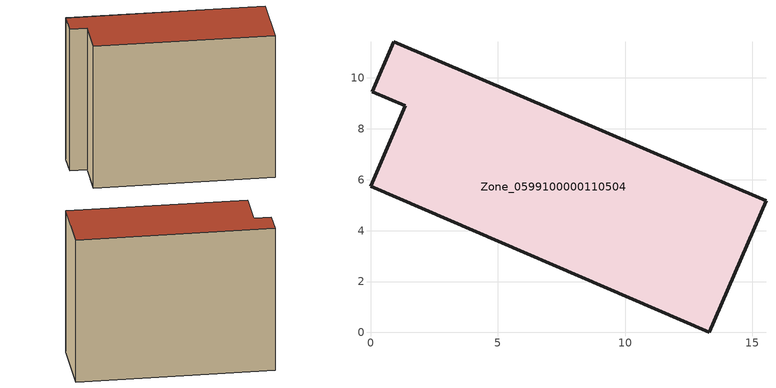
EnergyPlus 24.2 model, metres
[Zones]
Zone_0599100000110504
 floor ground (C_G): 15.54,5.18 13.31,0 0,5.75 1.36,8.91 0.07,9.46 0.91,11.43 z0
 wall outside (C_F): 13.31,0 15.54,5.18 0.91,11.43 0.07,9.46 1.36,8.91 0,5.75 13.31,0 z0:12.32
 roof outside (C_R): 0,5.75 13.31,0 15.54,5.18 0.91,11.43 0.07,9.46 1.36,8.91 z12.32
[BUILDING]
Pand.0599100000110504: North Axis=0; Terrain=City; Loads Convergence Tolerance Value=0.04; Temperature Convergence Tolerance Value=0.4; Solar Distribution=FullExterior; Maximum Number of Warmup Days=25; Minimum Number of Warmup Days=1
[Site:Location]
Rotterdam.The.Hague.AP_ZH_NLD Design_Conditions: Latitude=51.96; Longitude=4.45; Time Zone=1; Elevation=-4.5
[SITE:GROUNDTEMPERATURE:BUILDINGSURFACE]
18, 18, 18, 18, 18, 18, 18, 18, 18, 18, 18, 18
[MATERIAL] Thermal Absorptance=0.9; Solar Absorptance=0.7; Visible Absorptance=0.7
Name | Roughness | Thickness | Conductivity | Density | Specific Heat
G.TI.1946 | MediumSmooth | 0.15 | 1 | 540 | 1210
F.TI.1946 | Rough | 0.3 | 0.857143 | 1920 | 840
R.TI.1946 | MediumRough | 0.2 | 0.1 | 1500 | 1000
[CONSTRUCTION]
C_G: G.TI.1946
C_F: F.TI.1946
C_R: R.TI.1946
[ZONE]
Zone_0599100000110504: Type=1; Multiplier=1; Ceiling Height=Autocalculate; Volume=Autocalculate; Floor Area=autocalculate; Part of Total Floor Area=Yes
[ZONEINFILTRATION:DESIGNFLOWRATE]
Infil_Zone_0599100000110504: Zone or ZoneList or Space or SpaceList=Zone_0599100000110504; Schedule=AlwaysOn; Design Flow Rate Calculation Method=Flow/Area; Flow Rate per Floor Area=0.003; Constant Term Coefficient=1; Temperature Term Coefficient=0; Velocity Term Coefficient=0; Velocity Squared Term Coefficient=0
[HVACTEMPLATE:ZONE:IDEALLOADSAIRSYSTEM]
Zone_0599100000110504: Maximum Heating Supply Air Temperature=50; Minimum Cooling Supply Air Temperature=13; Maximum Heating Supply Air Humidity Ratio=0.0156; Minimum Cooling Supply Air Humidity Ratio=0.0077; Heating Limit=NoLimit; Cooling Limit=NoLimit; Dehumidification Control Type=ConstantSensibleHeatRatio; Cooling Sensible Heat Ratio=0.7; Dehumidification Setpoint=60; Humidification Control Type=None; Humidification Setpoint=30; Outdoor Air Method=None; Outdoor Air Flow Rate per Person=0.00944; Outdoor Air Flow Rate per Zone Floor Area=0; Outdoor Air Flow Rate per Zone=0; Demand Controlled Ventilation Type=None; Outdoor Air Economizer Type=NoEconomizer; Heat Recovery Type=None; Sensible Heat Recovery Effectiveness=0.7; Latent Heat Recovery Effectiveness=0.65
[ZONECONTROL:THERMOSTAT]
ThermostatControl_Zone_0599100000110504: Zone or ZoneList=Zone_0599100000110504; Control Type Schedule=DualSetpointControlType; Control 1=Thermostat_Zone_0599100000110504; Temperature Difference Between Cutout And Setpoint=0
[THERMOSTATSETPOINT:DUALSETPOINT]
Thermostat_Zone_0599100000110504: Heating Setpoint Temperature Schedule=HeatingSetpoint_Zone_0599100000110504; Cooling Setpoint Temperature Schedule=CoolingSetpoint_Zone_0599100000110504
[SCHEDULE:COMPACT]
HeatingSetpoint_Zone_0599100000110504: Through: 12/31, For: AllDays, Until: 24:00, 21
CoolingSetpoint_Zone_0599100000110504: Through: 12/31, For: AllDays, Until: 24:00, 24
DualSetpointControlType: Through: 12/31, For: AllDays, Until: 24:00, 4
AlwaysOn: Through: 12/31, For: AllDays, Until: 24:00, 1
